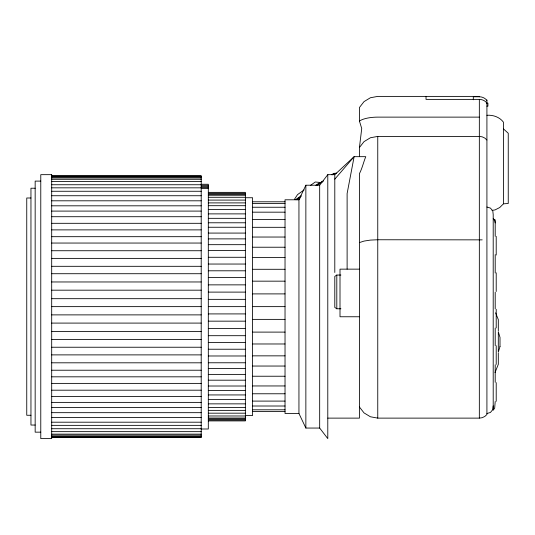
<?xml version="1.0" encoding="UTF-8"?>
<svg xmlns="http://www.w3.org/2000/svg" width="535" height="535" viewBox="0 0 535 535"><rect width="100%" height="100%" fill="white"/><g stroke="black" fill="none" stroke-linecap="round" stroke-linejoin="round"><path stroke-width="0.8" d="M493.203 405.858L492.802 409.589L490.455 412.445L486.917 413.528M359.433 156.668L359.433 147.52L361.727 128.527L359.433 121.064L359.433 107.508L364.027 101.617L370.414 97.744L377.757 96.394L479.34 96.394L479.34 96.775A9.764 9.764 0 0 1 486.917 100.393M495.002 372.601L498.312 364.295L498.312 353.127M327.788 174.664L327.788 438.606L319.676 428.053L305.859 428.053L298.945 413.481L298.945 199.789L305.859 185.217L319.676 185.217L327.788 174.664L334.796 174.664L354.123 156.675L365.766 156.668C363.506 162.179 362.248 168.237 359.433 173.634L359.433 418.123L327.788 418.123M294.324 199.495L297.52 194.62L304.147 189.905M359.433 147.52L364.027 141.628L370.414 137.756L377.757 136.405L479.34 136.405L482.189 136.826L484.79 138.063L486.917 140.003M334.796 179.158L354.123 156.675L347.115 193.556L347.115 269.145M503.442 128.888L508.25 133.262L508.25 203.474L503.442 203.842L499.723 207.54L495.029 209.921L492.053 210.389M296.163 199.769L301.138 196.499M317.101 185.304L318.887 184.154M310.447 185.424L315.275 181.994L319.843 182.448L315.844 185.297M295.601 199.702L301.138 195.757M320.258 183.117L323.635 180.71M318.178 184.669L322.819 181.372M332.101 174.785L334.094 173.367L336.562 173.159M316.486 185.578L322.578 181.352M332.061 174.778L334.094 173.367L332.242 174.631M340.909 275.043L336.803 275.043L334.796 276.394L334.796 307.424L336.803 308.775L340.909 308.775M297.821 199.749L299.974 198.632M359.433 242.582L364.027 241.084L370.414 240.095L377.757 239.754L482.189 239.861M359.433 407.008L364.027 412.9L370.414 416.772L377.757 418.123L479.34 418.123L482.189 417.701L484.79 416.464L486.917 414.525L486.917 99.992M479.34 96.775L473.301 96.775L473.301 99.771M486.917 103.008A9.764 9.764 0 0 0 479.34 99.39L426.027 99.39L426.027 96.394M486.355 103.141L487.92 103.141L487.92 106.157L486.917 106.157M486.917 115.272C493.17 114.831 499.59 117.058 503.442 122.174L503.442 203.842M479.34 117.125L377.757 117.125A20.658 7.303 0 0 0 359.433 121.064M51.688 175.888L201.207 175.888L201.207 437.383L51.688 437.383M51.688 176.015L201.207 176.015M51.688 176.985L201.207 176.985M51.688 177.941L201.207 177.941M51.688 179.299L201.207 179.299M40.774 181.104L35.163 181.104L35.163 432.16L40.774 432.16M51.688 181.546L201.207 181.546M201.207 184.267L208.316 184.267L208.316 428.996L201.207 428.996M51.688 184.742L201.207 184.742M201.207 185.311L208.316 185.311M201.207 186.354L208.316 186.354M201.207 187.477L208.316 187.477M51.688 187.832L201.207 187.832M35.163 188.226L30.956 188.226L30.956 425.044L35.163 425.044M201.207 188.44L208.316 188.44M51.688 191.262L201.207 191.262M208.316 192.366L245.371 192.366L245.371 420.905L208.316 420.905M208.316 193.322L245.371 193.322M208.316 194.279L245.371 194.279M208.316 195.235L245.371 195.235M51.688 195.736L201.207 195.736M208.316 197.288L245.371 197.288M245.371 197.736L252.58 197.736L252.58 415.534L245.371 415.534M30.956 197.997L26.75 197.997L26.75 415.267L30.956 415.267M298.945 199.789L285.028 199.789L285.028 413.481L298.945 413.481M208.316 200.09L245.371 200.09M51.688 200.806L201.207 200.806M252.58 201.789L285.028 201.789M208.316 202.892L245.371 202.892M252.58 203.46L285.028 203.46M208.316 205.694L245.371 205.694M51.688 205.814L201.207 205.814M252.58 207.252L285.028 207.252M208.316 209.412L245.371 209.412M51.688 211.091L201.207 211.091M252.58 212.174L285.028 212.174M208.316 213.88L245.371 213.88M51.688 216.715L201.207 216.715M208.316 218.333L245.371 218.333M252.58 219.497L285.028 219.497M493.872 219.865L495.203 219.865L495.203 236.289M208.316 222.781L245.371 222.781M51.688 223.309L201.207 223.309M208.316 227.255L245.371 227.255M252.58 227.315L285.028 227.315M51.688 229.883L201.207 229.883M208.316 233.079L245.371 233.079M51.688 236.684L201.207 236.684M252.58 237.038L285.028 237.038M208.316 238.877L245.371 238.877M51.688 243.05L201.207 243.05M208.316 244.676L245.371 244.676M252.58 247.23L285.028 247.23M208.316 250.5L245.371 250.5M51.688 250.734L201.207 250.734M208.316 257.288L245.371 257.288M252.58 257.422L285.028 257.422M51.688 258.385L201.207 258.385M208.316 264.043L245.371 264.043M51.688 266.31L201.207 266.31M359.433 269.145L340.006 269.145L340.006 316.76L359.433 316.76M252.58 269.292L285.028 269.292M208.316 270.797L245.371 270.797M51.688 273.719L201.207 273.719M208.316 277.578L245.371 277.578M252.58 281.163L285.028 281.163M51.688 281.965L201.207 281.965M208.316 284.861L245.371 284.861M51.688 290.177L201.207 290.177M208.316 292.11L245.371 292.11M252.58 293.896L285.028 293.896M51.688 298.684L201.207 298.684M208.316 299.353L245.371 299.353M51.688 306.635L201.207 306.635M208.316 306.635L245.371 306.635M252.58 306.635L285.028 306.635M208.316 313.911L245.371 313.911M51.688 314.881L201.207 314.881M252.58 319.375L285.028 319.375M208.316 321.16L245.371 321.16M51.688 323.093L201.207 323.093M208.316 328.41L245.371 328.41M51.688 331.593L201.207 331.593M252.58 332.108L285.028 332.108M208.316 335.692L245.371 335.692M51.688 339.551L201.207 339.551M208.316 342.474L245.371 342.474M252.58 343.978L285.028 343.978M51.688 347.235L201.207 347.235M208.316 349.228L245.371 349.228M51.688 354.886L201.207 354.886M252.58 355.849L285.028 355.849M208.316 355.982L245.371 355.982M51.688 362.81L201.207 362.81M208.316 362.77L245.371 362.77M252.58 366.04L285.028 366.04M208.316 368.595L245.371 368.595M51.688 370.22L201.207 370.22M208.316 374.393L245.371 374.393M252.58 376.232L285.028 376.232M51.688 376.821L201.207 376.821M208.316 380.191L245.371 380.191M51.688 383.388L201.207 383.388M208.316 386.016L245.371 386.016M252.58 385.956L285.028 385.956M51.688 390.189L201.207 390.189M208.316 390.49L245.371 390.49M252.58 393.773L285.028 393.773M208.316 394.937L245.371 394.937M51.688 396.555L201.207 396.555M208.316 399.391L245.371 399.391M252.58 401.096L285.028 401.096M51.688 402.387L201.207 402.387M208.316 403.858L245.371 403.858M252.58 406.011L285.028 406.011M51.688 407.423L201.207 407.423M208.316 407.576L245.371 407.576M252.58 409.803L285.028 409.803M208.316 410.378L245.371 410.378M252.58 411.482L285.028 411.482M51.688 412.672L201.207 412.672M208.316 413.18L245.371 413.18M208.316 415.983L245.371 415.983M51.688 417.507L201.207 417.507M208.316 418.036L245.371 418.036M208.316 418.992L245.371 418.992M208.316 419.948L245.371 419.948M51.688 422.202L201.207 422.202M51.688 425.358L201.207 425.358M51.688 428.722L201.207 428.722M51.688 431.645L201.207 431.645M51.688 434.139L201.207 434.139M51.688 435.202L201.207 435.202M51.688 436.446L201.207 436.446M51.688 437.255L201.207 437.255M486.917 207.018L490.455 208.108L492.307 210.349M493.203 218.367L494.681 220.44L495.203 222.928M495.604 312.828L498.312 319.629L498.312 330.797M492.802 210.957L493.203 214.629L493.203 410.231L494.681 408.165L495.203 401.497M496.206 236.383L496.206 255.041M496.206 272.837L496.206 291.495M496.206 309.284L496.206 327.942M496.206 345.73L496.206 364.388M496.206 382.639L496.206 401.297M495.203 254.64L495.203 272.997M495.203 292.19L495.203 308.882M495.203 328.069L495.203 345.597M495.203 364.783L495.203 382.304M479.34 99.39L479.34 418.123M377.757 136.405L377.757 418.123M336.803 275.043L336.803 308.775M334.796 174.664L334.796 272.475M319.676 185.217L319.676 428.053M305.859 185.217L305.859 428.053M500.011 346.446L498.312 352.15L498.312 331.767L500.011 337.478L500.011 346.446M51.688 174.664L40.774 174.664L40.774 438.606L51.688 438.606L51.688 174.664"/></g></svg>
